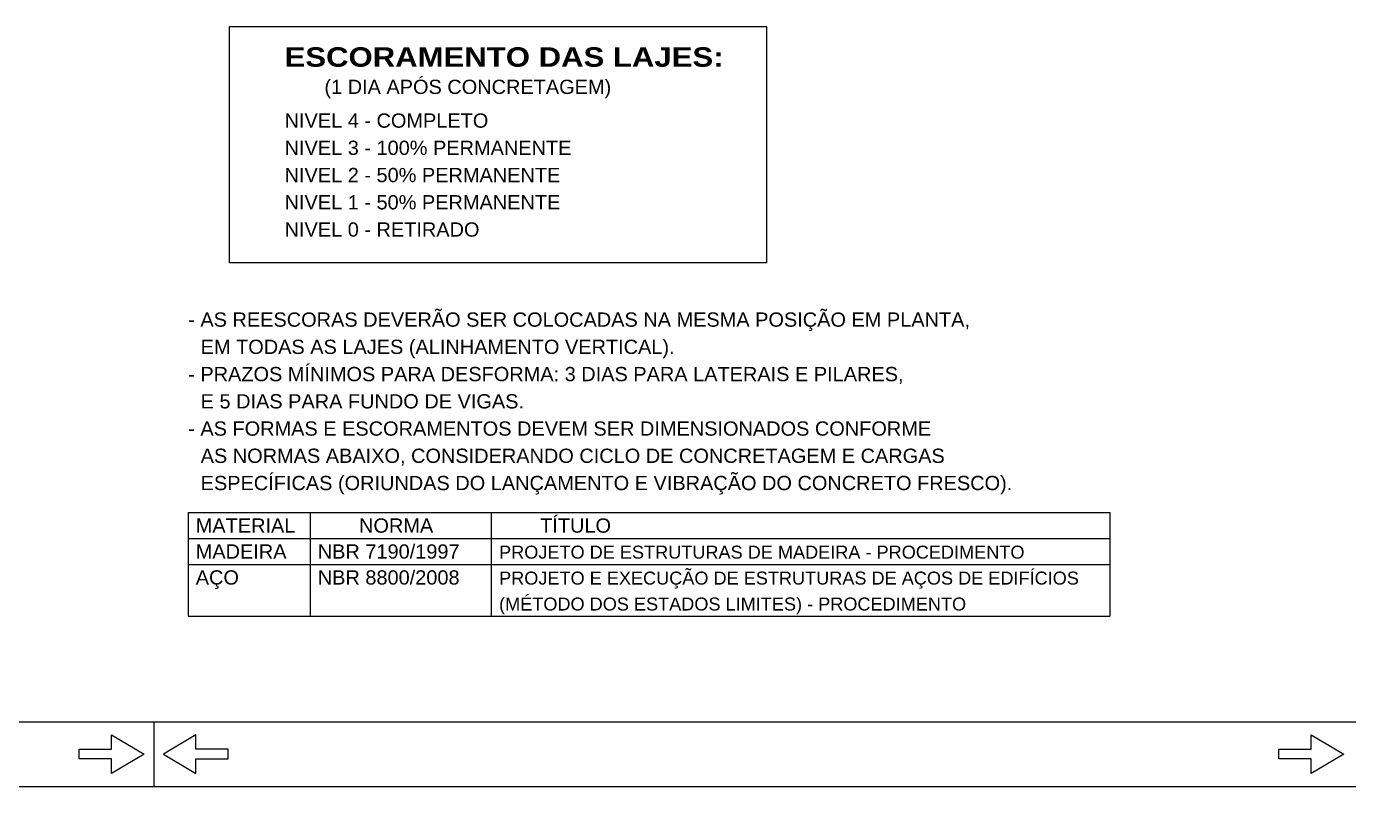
# Model space of a CAD drawing. Extents: x 0 to 7795, y 0 to 4205.
# Drawn here: x 4922 to 5941, y 0 to 586 of the extents above; entities that cross this region are included whole.
import ezdxf

# ---------------------------------------------------------------- set-up
doc = ezdxf.new("R2010")
doc.units = 0
doc.header["$MEASUREMENT"] = 0
for name, color, linetype in [('MTH-14', 2, 'CONTINUOUS'), ('MTH-179', 1, 'CONTINUOUS'), ('MTH-230', 1, 'CONTINUOUS'), ('MTH-LINHA-CORTE', 5, 'CONTINUOUS'), ('MTH-MARGEM', 5, 'CONTINUOUS'), ('MTH-TXT-NEGRITO', 5, 'CONTINUOUS'), ('MTH-TXT-NOTAS', 3, 'CONTINUOUS')]:
    doc.layers.add(name, color=color, linetype=linetype)
doc.styles.add('TQS_ARIAL', font='arial.ttf')
doc.styles.add('TQS_ARIAL_BLACK', font='ariblk.ttf')

msp = doc.modelspace()

# ---------------------------------------------------------------- linework, layer by layer
at = {"layer": 'MTH-14', "linetype": 'Continuous'}
for p, q in [((5140.648872, 211.310425), (5140.648872, 131.310425)), ((5280.274677, 211.310425), (5280.274677, 131.310425)), ((5046.573266, 191.310425), (5757.261063, 191.310425)), ((5046.573266, 171.310425), (5757.261063, 171.310425))]:
    msp.add_line(p, q, dxfattribs=at)
at = {"layer": 'MTH-179', "linetype": 'Continuous'}
for p, q in [((5020.004008, 49.997781), (5020.004008, -0.002219)), ((0.004008, -0.002219), (7795.004008, -0.002219))]:
    msp.add_line(p, q, dxfattribs=at)
for points in [[(5012.503275, 24.997781), (4987.503275, 9.997781), (4987.503275, 21.247781), (4962.503275, 21.247781), (4962.503275, 28.747781), (4987.503275, 28.747781), (4987.503275, 39.997781), (5012.503275, 24.997781)], [(5027.503275, 24.997781), (5052.503275, 9.997781), (5052.503275, 21.247781), (5077.503275, 21.247781), (5077.503275, 28.747781), (5052.503275, 28.747781), (5052.503275, 39.997781), (5027.503275, 24.997781)], [(5937.503275, 24.997781), (5912.503275, 9.997781), (5912.503275, 21.247781), (5887.503275, 21.247781), (5887.503275, 28.747781), (5912.503275, 28.747781), (5912.503275, 39.997781), (5937.503275, 24.997781)]]:
    msp.add_lwpolyline(points, dxfattribs=at)
at = {"layer": 'MTH-230', "linetype": 'Continuous'}
msp.add_lwpolyline([(5078.440009, 586.057737), (5492.47794, 586.057737), (5492.47794, 403.839847), (5078.440009, 403.839847), (5078.440009, 586.057737)], dxfattribs=at)
at = {"layer": 'MTH-LINHA-CORTE', "linetype": 'Continuous'}
for p, q in [((5046.573266, 211.310425), (5757.261063, 211.310425)), ((5046.573266, 211.310425), (5046.573266, 131.310425)), ((5757.261063, 211.310425), (5757.261063, 131.310425)), ((5046.573266, 131.310425), (5757.261063, 131.310425))]:
    msp.add_line(p, q, dxfattribs=at)
at = {"layer": 'MTH-MARGEM', "linetype": 'Continuous'}
msp.add_line((175.004008, 49.997781), (7745.004008, 49.997781), dxfattribs=at)

# ---------------------------------------------------------------- texts
at = {"layer": 'MTH-TXT-NEGRITO', "linetype": 'Continuous', "style": 'TQS_ARIAL_BLACK'}
msp.add_text('ESCORAMENTO DAS LAJES:', height=15, dxfattribs=at).set_placement((5120.891865, 554.989693))
at = {"layer": 'MTH-TXT-NOTAS', "linetype": 'Continuous', "style": 'TQS_ARIAL'}
for s, height, p in [('(1 DIA APÓS CONCRETAGEM)', 11, (5151.601547, 533.989693)), ('NIVEL 4 - COMPLETO', 11, (5120.891865, 507.989693)), ('NIVEL 3 - 100% PERMANENTE', 11, (5120.891865, 486.989693)), ('NIVEL 2 - 50% PERMANENTE', 11, (5120.891865, 465.989693)), ('NIVEL 1 - 50% PERMANENTE', 11, (5120.891865, 444.989693)), ('NIVEL 0 - RETIRADO', 11, (5120.891865, 423.989693)), ('- AS REESCORAS DEVERÃO SER COLOCADAS NA MESMA POSIÇÃO EM PLANTA, ', 11, (5046.573266, 354.529939)), ('EM TODAS AS LAJES (ALINHAMENTO VERTICAL).', 11, (5056.178574, 333.529939)), ('- PRAZOS MÍNIMOS PARA DESFORMA: 3 DIAS PARA LATERAIS E PILARES,', 11, (5046.573266, 312.529939)), ('E 5 DIAS PARA FUNDO DE VIGAS.', 11, (5056.178574, 291.529939)), ('- AS FORMAS E ESCORAMENTOS DEVEM SER DIMENSIONADOS CONFORME', 11, (5046.573266, 270.529939)), ('AS NORMAS ABAIXO, CONSIDERANDO CICLO DE CONCRETAGEM E CARGAS', 11, (5056.178574, 249.529939)), ('ESPECÍFICAS (ORIUNDAS DO LANÇAMENTO E VIBRAÇÃO DO CONCRETO FRESCO).', 11, (5056.178574, 228.529939)), ('MATERIAL', 11, (5052.388351, 195.734259)), ('NORMA', 11, (5178.312127, 195.734259)), ('TÍTULO', 11, (5317.937932, 195.734259)), ('MADEIRA', 11, (5052.388351, 175.734259)), ('NBR 7190/1997', 11, (5146.463956, 175.734259)), ('PROJETO DE ESTRUTURAS DE MADEIRA - PROCEDIMENTO', 10, (5286.274677, 175.734259)), ('AÇO', 11, (5052.388351, 155.734259)), ('NBR 8800/2008', 11, (5146.463956, 155.734259)), ('PROJETO E EXECUÇÃO DE ESTRUTURAS DE AÇOS DE EDIFÍCIOS', 10, (5286.274677, 155.734259)), ('(MÉTODO DOS ESTADOS LIMITES) - PROCEDIMENTO', 10, (5286.274677, 135.734259))]:
    msp.add_text(s, height=height, dxfattribs=at).set_placement(p)

doc.saveas('drawing.dxf')
